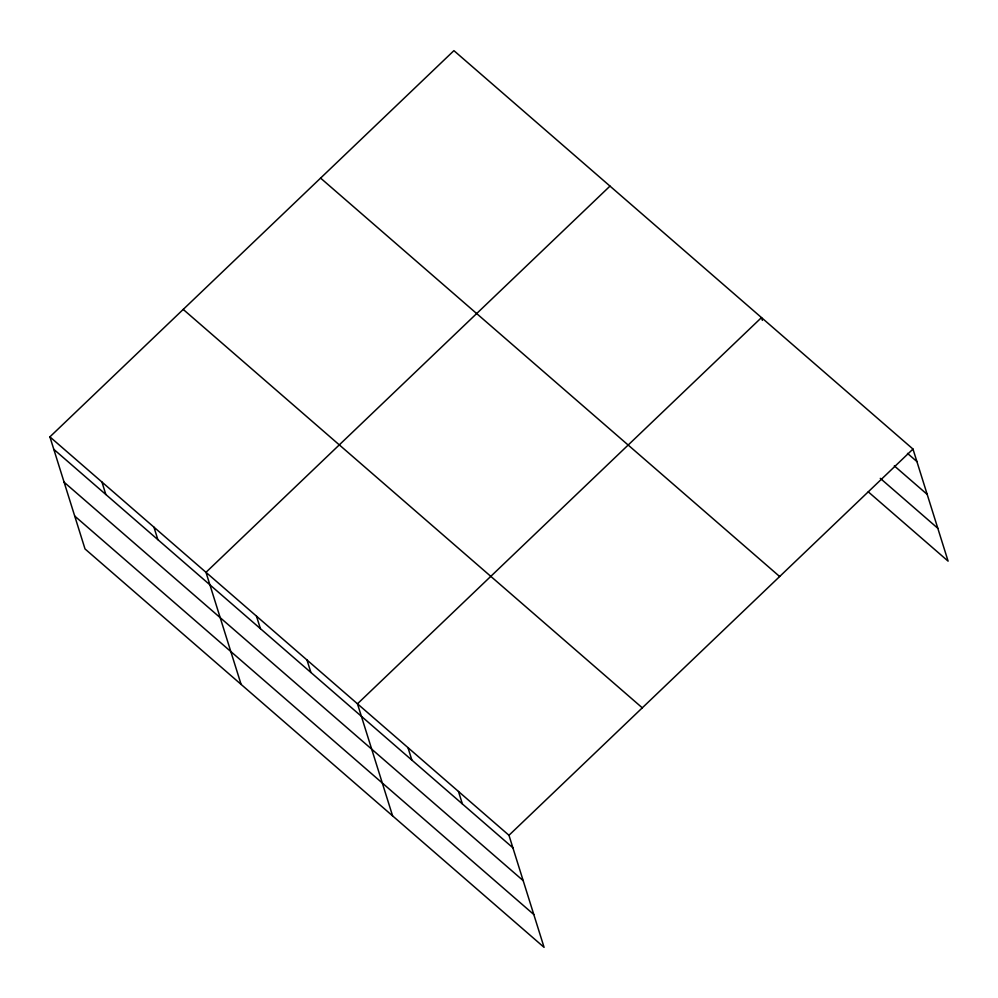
<?xml version="1.0" encoding="UTF-8"?>
<svg xmlns="http://www.w3.org/2000/svg" width="998" height="998" viewBox="0 0 998 998"><rect width="100%" height="100%" fill="white"/><g stroke="black" fill="none" stroke-linecap="round" stroke-linejoin="round"><path stroke-width="1.5" d="M49.9 436.862L508.968 835.289L544.085 947.351L85.017 548.937L49.9 436.862L453.915 50.649L912.983 449.063L948.1 561.138L868.248 491.827M609.99 186.102L205.987 572.328L241.104 684.403M508.968 835.289L912.983 449.063M907.494 453.379L916.888 461.538M894.308 465.866L927.192 494.397M880.261 478.329L937.796 528.266M320.583 178.093L779.65 576.52M183.22 309.417L642.288 707.832M53.805 449.337L512.872 847.764M64.109 482.209L523.177 880.623M74.725 516.066L533.793 914.492M762.36 320.358L761.486 317.589L357.471 703.802L392.601 815.877M458.469 791.464L462.373 803.939M407.97 747.639L411.875 760.114M306.972 659.977L310.889 672.452M256.486 616.153L260.391 628.628M153.954 527.181L157.859 539.644M101.933 482.022L105.838 494.497"/></g></svg>
